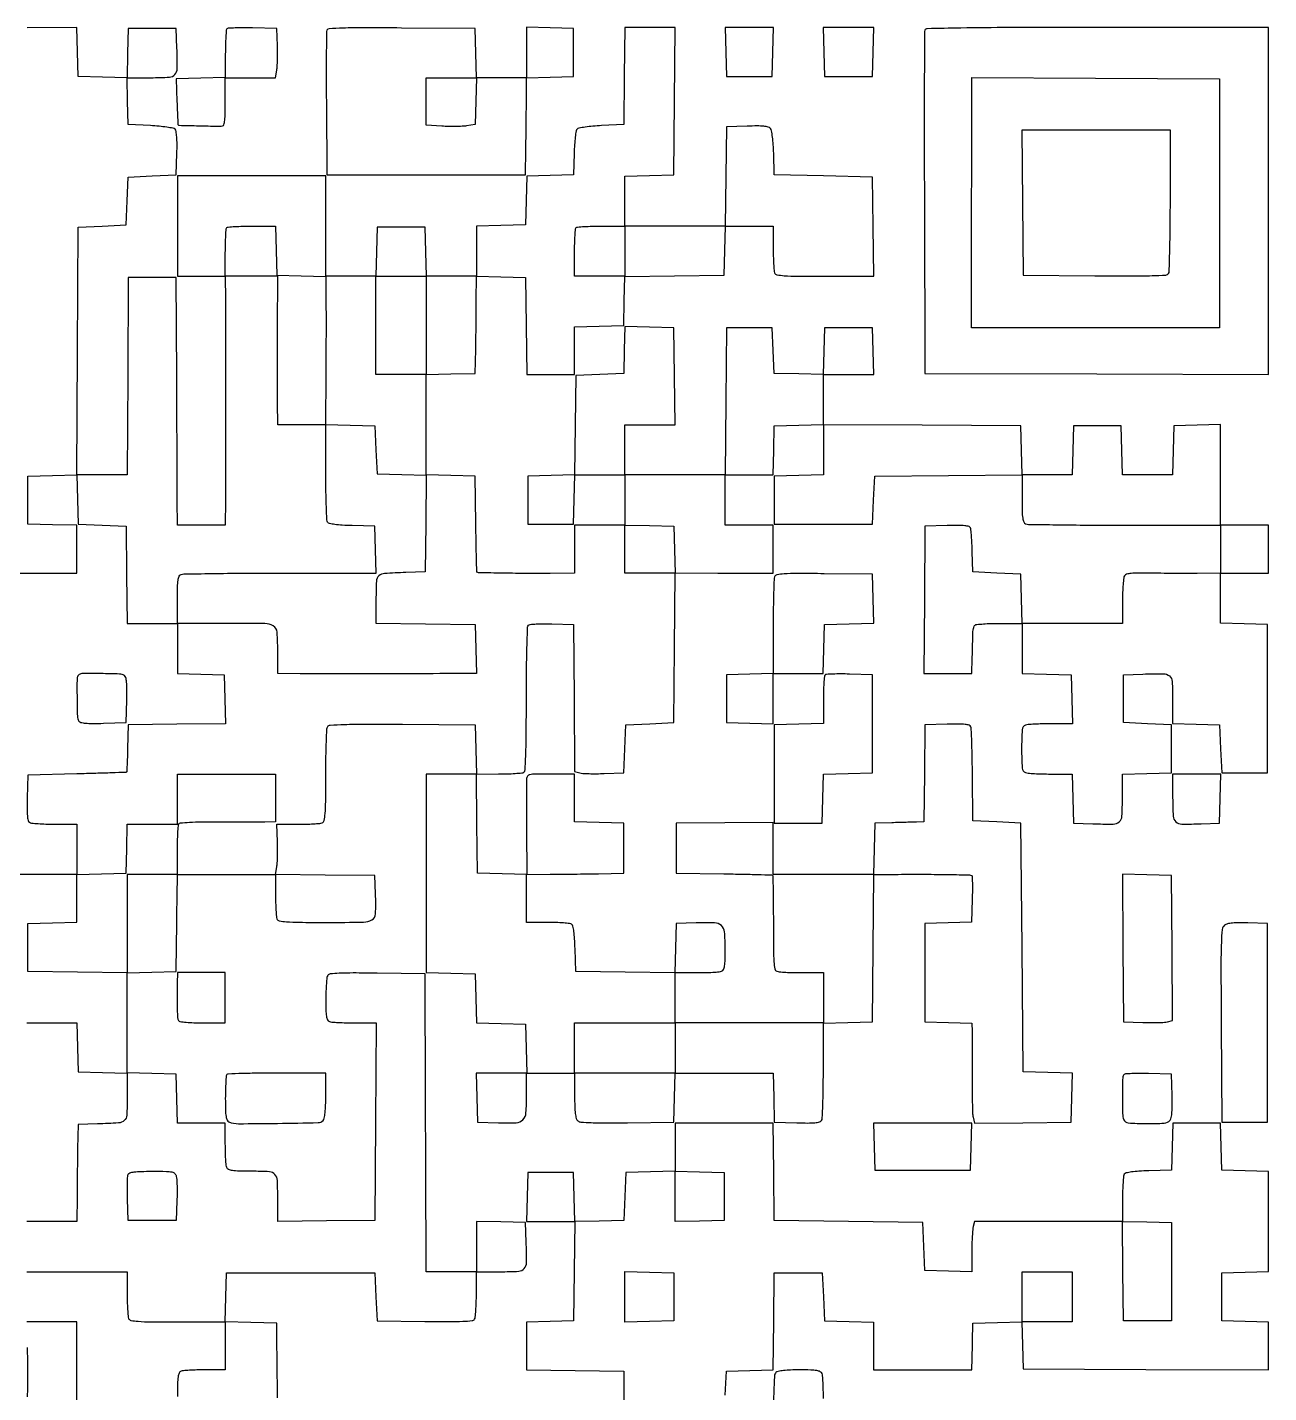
# Model space of a CAD drawing. Extents: x 179 to 1071, y 112 to 1107.
# Drawn here: x 527 to 1071, y 509 to 1107 of the extents above; entities that cross this region are included whole.
import ezdxf

# ---------------------------------------------------------------- set-up
doc = ezdxf.new("R2010")
doc.units = 0

msp = doc.modelspace()

# ---------------------------------------------------------------- linework, layer by layer
for points in [[(636.881648, 506.784983, -0.000066), (636.826896, 511.328393, -0.000034), (636.75939, 517.024339, -0.000034), (636.690669, 522.889387, -0.000051), (636.631648, 528), (636.5, 539.5), (625.216504, 539.783064), (613.933007, 540.066129), (614.216504, 550.783064), (614.5, 561.5), (647, 561.5), (679.5, 561.5), (680, 551), (680.5, 540.5), (701.428109, 540.22917, 0.002701), (711.928451, 540.150006, 0.012029), (718.091209, 540.285113, 0.012869), (722.095412, 540.572759, 0.230932), (723.162796, 541.22917, 0.115844), (723.482259, 542.147219, 0.007444), (723.73694, 544.990756, 0.010563), (723.920078, 548.422631, 0.007655), (723.984687, 552.25), (724, 562), (734.480948, 562, 0.01319), (742.50249, 562.211645, 0.203196), (744.933469, 563.397028, 0.179688), (745.928151, 566.034911, 0.009927), (745.795054, 575), (745.5, 583.5), (734.75, 583.783832), (724, 584.067663), (724, 573.033832), (724, 562), (713, 562), (702, 562), (701.957121, 572.75, -0.000036), (701.93035, 579.584762, -0.000003), (701.865995, 596.351562, -0.000004), (701.789572, 616.343319, -0.000003), (701.707121, 638), (701.5, 692.5), (680.571891, 692.77083, 0.002701), (670.071549, 692.849994, 0.012029), (663.908791, 692.714887, 0.012869), (659.904588, 692.427241, 0.230932), (658.837204, 691.77083, 0.114046), (658.518247, 690.86461, 0.008138), (658.26306, 688.187547, 0.011118), (658.079961, 684.951728, 0.008154), (658.015313, 681.356989, 0.00643), (658.069372, 676.524375, 0.033827), (658.312224, 673.882724, 0.069116), (658.780298, 672.355058, 0.19467), (659.581787, 671.606989, 0.072052), (660.638356, 671.367887, 0.005906), (663.468645, 671.178303, 0.007824), (666.865776, 671.044305, 0.005944), (670.59241, 671), (680.021245, 671), (679.760623, 627.75), (679.5, 584.5), (658.25, 584.230112), (637, 583.960225), (636.986345, 592.730112, 0.009092), (636.804439, 601.944189, 0.17062), (635.75655, 604.599254, 0.20325), (633.338627, 605.784787, 0.013708), (625.490357, 606, -0.005439), (619.9924, 606.059813, -0.030653), (617.067717, 606.303248, -0.063584), (615.394524, 606.768708, -0.204289), (614.606989, 607.581787, -0.070946), (614.368222, 608.626193, -0.006338), (614.178303, 611.31865, -0.008159), (614.044331, 614.550804, -0.006277), (614, 618.081787), (614, 627), (603.533832, 627), (593.067663, 627), (592.783832, 637.75), (592.5, 648.5), (581.75, 648.783832), (571, 649.067663), (571, 671), (571, 692.932337), (581.75, 693.216168), (592.5, 693.5), (592.631648, 705, -0.000048), (592.690668, 710.113084, -0.000032), (592.75939, 715.985938, -0.000032), (592.826894, 721.692985, -0.000062), (592.881648, 726.25), (593, 736), (614.454687, 736), (635.909374, 736), (636.538764, 739.354938, 0.031056), (636.760525, 741.143593, 0.008607), (636.885136, 743.970783, 0.008655), (636.915734, 747.183367, 0.008968), (636.834077, 750.357265), (636.5, 758.004655), (645.668213, 758.002328, 0.006114), (649.294984, 758.045754, 0.007997), (652.607913, 758.178987, 0.006126), (655.367742, 758.368165, 0.071551), (656.418213, 758.606989, 0.254883), (657.297997, 759.640444, 0.032335), (657.725249, 762.640484, 0.016807), (657.956458, 767.988516, 0.002208), (658.015313, 779.356989, -0.003714), (658.079272, 787.16808, -0.005643), (658.261873, 793.954377, -0.002324), (658.509983, 799.743232, -0.130258), (658.833164, 800.764295, -0.241759), (659.993173, 801.445189, -0.006458), (666.104718, 801.710935, -0.008037), (675.337414, 801.844504, -0.001667), (691.567852, 801.764295), (723.5, 801.5), (723.783832, 790.75), (724.067663, 780), (713.033832, 780), (702, 780), (702, 736.533832), (702, 693.067663), (712.75, 692.783832), (723.5, 692.5), (723.783492, 681.783492), (724.066984, 671.066984), (734.783492, 670.783492), (745.5, 670.5), (745.783832, 659.75), (746.067663, 649), (735, 649), (723.932337, 649), (724.216168, 638.25), (724.5, 627.5), (733.642469, 627.213897, 0.019432), (741.389283, 627.272581, 0.186872), (744.350115, 628.580331, 0.180389), (745.713581, 631.565427, 0.017882), (746, 639.571429), (746, 649), (756.5, 649), (767, 649), (767, 639.122445, 0.007431), (767.070375, 634.387381, 0.023668), (767.313817, 631.234091, 0.033485), (767.72143, 629.129642, 0.156203), (768.37788, 628.10135, 0.155745), (769.72239, 627.558532, 0.008655), (774.294193, 627.29582, 0.010005), (780.723919, 627.166681, 0.003345), (790.12788, 627.228906), (810.5, 627.5), (810.783832, 638.25), (811.067663, 649), (832.5, 649), (853.932337, 649), (854.216168, 638.25), (854.5, 627.5), (864.417355, 627.211769, 0.006827), (869.195195, 627.138177, 0.023663), (872.282937, 627.278982, 0.033714), (874.294865, 627.604266, 0.19692), (875.152042, 628.211769, 0.130333), (875.481235, 629.253162, 0.002285), (875.733781, 635.206957, 0.005593), (875.919661, 642.183657, 0.003678), (875.984687, 650.216168), (876, 670.932337), (886.75, 671.216168), (897.5, 671.5), (897.763853, 703.75), (898.027706, 736), (908.763853, 736.06017, -0.002167), (920.610055, 736.075222, -0.003279), (930.919079, 735.976036, -0.000797), (940.000359, 735.814615, -0.133378), (940.940794, 735.539541, -0.251313), (941.158808, 735.16627, -0.003199), (941.243003, 732.341185, -0.008395), (941.264976, 729.015302, -0.005293), (941.184323, 725.132699), (940.868646, 715.068516), (930.684323, 714.784258), (920.5, 714.5), (920.5, 693), (920.5, 671.5), (930.75, 671.215017), (941, 670.930034), (941.126361, 667.215017, -0.007534), (941.169273, 664.948835, -0.000945), (941.178985, 660.038161, -0.001111), (941.166542, 654.20696, -0.000922), (941.128064, 648, 0.003555), (941.122342, 641.863708, 0.004634), (941.209082, 636.248304, 0.003478), (941.357908, 631.550397, 0.04213), (941.578922, 629.760182), (942.154438, 627.020364), (963.327219, 627.260182), (984.5, 627.5), (984.783485, 638.215829), (985.06697, 648.931657), (974.283485, 649.215829), (963.5, 649.5), (963, 704), (962.5, 758.5), (952, 759), (941.5, 759.5), (941.298133, 779.403376, 0.002421), (941.182335, 787.130943, 0.003644), (940.999664, 793.866405, 0.001487), (940.784144, 799.629807, 0.081695), (940.565541, 800.689798, 0.229681), (939.843458, 801.366353, 0.048849), (938.108687, 801.724709, 0.027732), (935.222574, 801.870982, 0.006126), (930.267408, 801.786422), (920.5, 801.5), (920.230112, 780.25), (919.960225, 759), (916.730112, 758.938772, 0.001334), (915.003664, 758.901437, 0.000353), (912.24572, 758.832483, 0.000358), (909.108304, 758.749576, 0.000368), (906, 758.662918), (898.5, 758.448292), (898.217249, 747.224146), (897.934498, 736), (875.967249, 736), (854, 736), (854, 747.398974), (854, 758.797948), (832.75, 758.648974), (811.5, 758.5), (811.5, 747.5), (811.5, 736.5), (832.40472, 736.261946, -0.00169), (840.446736, 736.143183, -0.002741), (847.280826, 735.981674, -0.000433), (853.325062, 735.800441, -0.190909), (853.691217, 735.642116, -0.193762), (853.847073, 735.276156, -0.000453), (853.959447, 729.340225, -0.002823), (854.042557, 722.62538, -0.001741), (854.068229, 714.724982, 0.0022), (854.116112, 703.235424, 0.01611), (854.340341, 697.740577, 0.02932), (854.753242, 694.621747, 0.259111), (855.613519, 693.594812, 0.072422), (856.652948, 693.360393, 0.005762), (859.474846, 693.174726, 0.007711), (862.861506, 693.043407, 0.005834), (866.581787, 693), (876, 693), (876, 682), (876, 671), (843.5, 671), (811, 671), (811, 682), (811, 693), (820.418213, 693, 0.005951), (824.140776, 693.044305, 0.007831), (827.534475, 693.178303, 0.005915), (830.361889, 693.367894, 0.07203), (831.418213, 693.606989, 0.196582), (832.222134, 694.36289, 0.067737), (832.691526, 695.920535, 0.03313), (832.938195, 698.61811, 0.006238), (833, 703.571805, 0.020613), (832.698937, 710.871477, 0.194161), (831.317014, 713.619219, 0.174308), (828.334147, 714.797178, 0.015997), (820.243181, 714.788833), (811.5, 714.5), (811.215971, 703.730592), (810.931943, 692.961185), (789.215971, 693.230592), (767.5, 693.5), (767.211195, 703.464966, 0.00836), (767.012968, 707.800174, 0.019108), (766.684251, 711.055937, 0.01918), (766.262532, 713.411, 0.199883), (765.711195, 714.199653, 0.115815), (764.836926, 714.50451, 0.007503), (762.138601, 714.747767, 0.010614), (758.881488, 714.922759, 0.007698), (755.25, 714.984687), (746, 715), (746, 725.5), (746, 736), (756.25, 736.072108, 0.00076), (760.967405, 736.112467, 0.000422), (766.720313, 736.17529, 0.000421), (772.544418, 736.248714, 0.000681), (777.5, 736.322108), (788.5, 736.5), (788.5, 747.5), (788.5, 758.5), (777.75, 758.783832), (767, 759.067663), (767, 769.533832), (767, 780), (756.5, 780, 0.003245), (749.739893, 779.956124, 0.049382), (747.415738, 779.695515, 0.186914), (746.380484, 779.017381, 0.152227), (745.961632, 777.75, 0.004508), (745.948943, 776.170765, 0.000175), (745.956697, 770.349326, 0.000312), (745.972595, 763.458911, 0.00022), (745.99871, 755.715792), (746.074157, 735.931584), (735.287078, 736.215792), (724.5, 736.5), (724.230498, 758.25), (723.960995, 780), (733.730498, 780.015313, 0.00719), (737.559806, 780.076386, 0.010036), (740.980675, 780.248944, 0.006796), (743.820116, 780.488203, 0.117702), (744.693076, 780.789149, 0.241684), (745.317121, 781.853699, 0.004747), (745.619438, 788.357914, 0.00741), (745.82636, 797.705563, 0.001872), (745.880618, 812.911378, -0.002675), (745.943326, 825.030966, -0.004314), (746.140996, 835.350723, -0.001058), (746.409472, 844.328139, -0.190605), (746.77719, 845.17719, -0.174349), (747.511623, 845.5231, -0.008906), (750.178593, 845.729218, -0.013328), (753.418679, 845.835095, -0.009195), (757.089648, 845.789648), (766.5, 845.5), (766.763833, 813.26558), (767.027665, 781.031161), (769.263833, 780.470526, 0.048085), (770.606902, 780.268155, 0.007182), (773.340001, 780.161251, 0.00802), (776.581708, 780.133073, 0.006838), (780, 780.204946), (788.5, 780.5), (789, 791), (789.5, 801.5), (800, 802), (810.5, 802.5), (810.763735, 835.305174), (811.02747, 868.110347), (829.763735, 867.996155, 0.000374), (837.140885, 867.956715, 0.000507), (843.804035, 867.932843, 0.000337), (849.398989, 867.922249, 0.005669), (851.25, 867.940981), (854, 868), (854, 878.5), (854, 889), (843.5, 889), (833, 889), (833, 900), (833, 911), (843.466168, 911), (853.932337, 911), (854.216168, 921.75), (854.5, 932.5), (865.25, 932.783832), (876, 933.067663), (876, 922.067663), (876, 911.067663), (865.25, 910.783832), (854.5, 910.5), (854.5, 900), (854.5, 889.5), (876, 889.5), (897.5, 889.5), (898, 900), (898.5, 910.5), (930.75, 910.763853), (963, 911.027706), (963, 900.620842, 0.005341), (963.059559, 895.045493, 0.030329), (963.30258, 892.088596, 0.063007), (963.767481, 890.398864, 0.205328), (964.581787, 889.606989, 0.08783), (965.856237, 889.360303, 0.000509), (978.0124, 889.178303, 0.002134), (991.899557, 889.043815, 0.001354), (1008.081787, 889), (1050, 889), (1050, 878.5), (1050, 868), (1039.75, 867.884747, -0.002544), (1035.074997, 867.855964, -0.001478), (1029.462039, 867.866556, -0.001478), (1023.836814, 867.910425, -0.002494), (1019.12077, 867.984666, 0.00629), (1014.000905, 868.026387, 0.024063), (1010.816251, 867.85889, 0.036689), (1008.786978, 867.502172, 0.191958), (1007.886083, 866.849919, 0.114047), (1007.547801, 865.886647, 0.008082), (1007.277418, 863.032476, 0.011069), (1007.083521, 859.583011, 0.008111), (1007.015313, 855.75), (1007, 846), (985.033832, 846), (963.067663, 846), (962.783832, 856.75), (962.5, 867.5), (952, 868), (941.5, 868.5), (941.202648, 877.5, 0.004036), (941.057033, 881.041113, 0.005483), (940.864792, 884.234136, 0.003731), (940.654633, 886.903719, 0.060127), (940.470057, 887.786422, 0.253176), (939.808274, 888.401234, 0.038766), (937.975169, 888.725711, 0.025288), (935.033653, 888.864465, 0.006472), (930.267408, 888.786422), (920.5, 888.5), (920.236147, 856.25), (919.972294, 824), (930.486147, 824), (941, 824), (941.209499, 830.75, 0.001293), (941.290319, 833.590951, 0.00115), (941.359917, 836.545313, 0.001154), (941.410272, 839.203112, 0.003561), (941.427368, 841, -0.027145), (941.506433, 842.393755, -0.032509), (941.736467, 843.687689, -0.034335), (942.068426, 844.725505, -0.144483), (942.467868, 845.234687, -0.131716), (943.252133, 845.526925, -0.006329), (946.060874, 845.758058, -0.009978), (949.439606, 845.925416, -0.006992), (953.25, 845.984687), (963, 846), (963, 835.033832), (963, 824.067663), (973.75, 823.783832), (984.5, 823.5), (984.783832, 812.75), (985.067663, 802), (975.615619, 802, 0.00593), (971.880092, 801.955696, 0.007809), (968.475463, 801.821697, 0.005887), (965.638889, 801.632128, 0.0721), (964.581787, 801.393011, 0.293407), (963.091452, 799.364337, 0.015702), (962.82872, 791, 0.015702), (963.091452, 782.635663, 0.293407), (964.581787, 780.606989, 0.07196), (965.63733, 780.367915, 0.005942), (968.455587, 780.178303, 0.007852), (971.838356, 780.044307, 0.005972), (975.547956, 780), (984.932337, 780), (985.216168, 769.25), (985.5, 758.5), (994, 758.204946, 0.009911), (1002.962804, 758.071599, 0.179322), (1005.601512, 759.064263, 0.203493), (1006.787704, 761.491268, 0.013276), (1007, 769.48522), (1007, 779.932337), (1017.75, 780.216168), (1028.5, 780.5), (1028.5, 791), (1028.5, 801.5), (1018, 802), (1007.5, 802.5), (1007.5, 813), (1007.5, 823.5), (1016, 823.795054, -0.009911), (1024.962726, 823.92841, -0.179309), (1027.601462, 822.935814, -0.203503), (1028.787682, 820.508945, -0.013279), (1029, 812.515931), (1029, 802.069966), (1039.25, 801.784983), (1049.5, 801.5), (1050, 791), (1050.5, 780.5), (1060.5, 780.5), (1070.5, 780.5), (1070.5, 813), (1070.5, 845.5), (1060.25, 845.784983), (1050, 846.069966), (1050, 857.034983), (1050, 868), (1060.5, 868), (1071, 868), (1071, 878.5), (1071, 889), (1060.5, 889), (1050, 889), (1050, 911.034983), (1050, 933.069966), (1039.75, 932.784983), (1029.5, 932.5), (1029.216168, 921.75), (1028.932337, 911), (1018, 911), (1007.067663, 911), (1006.783832, 921.75), (1006.5, 932.5), (996, 932.5), (985.5, 932.5), (985.216168, 921.75), (984.932337, 911), (974, 911), (963.067663, 911), (962.783832, 921.75), (962.5, 932.5), (919.25, 932.760623), (876, 933.021245), (876, 944.010623), (876, 955), (887.034983, 955), (898.069966, 955), (897.784983, 965.25), (897.5, 975.5), (887, 975.5), (876.5, 975.5), (876.214647, 965.216527), (875.929295, 954.933054), (865.214647, 955.216527), (854.5, 955.5), (854, 965.5), (853.5, 975.5), (843.5, 975.5), (833.5, 975.5), (833.236147, 943.25), (832.972294, 911), (810.986147, 911), (789, 911), (789, 922), (789, 933), (800.019888, 933), (811.039775, 933), (810.769888, 954.25), (810.5, 975.5), (799.785353, 975.783473), (789.070705, 976.066946), (788.785353, 965.783473), (788.5, 955.5), (778, 955), (767.5, 954.5), (767.230595, 932.784769), (766.961189, 911.069538), (756.730595, 910.784769), (746.5, 910.5), (746.5, 900), (746.5, 889.5), (756.5, 889.5), (766.5, 889.5), (766.783832, 900.25), (767.067663, 911), (778.033832, 911), (789, 911), (789, 900), (789, 889), (778, 889), (767, 889), (767, 878.5), (767, 868), (756.25, 867.884747, -0.00397), (746.481141, 867.857572, -0.002991), (735.742799, 867.977185, -0.000392), (724.886076, 868.17158, -0.186879), (724.247616, 868.432668, -0.199778), (724.142545, 868.668742, -0.000188), (723.996632, 874.744868, -0.001831), (723.860716, 881.549829, -0.001117), (723.747616, 889.585718), (723.5, 910.5), (712.75, 910.783832), (702, 911.067663), (702, 933), (702, 954.932337), (712.75, 955.216168), (723.5, 955.5), (723.703106, 966, 0.001206), (723.784367, 970.799418, 0.000693), (723.860325, 976.583376, 0.000692), (723.920532, 982.394302, 0.001157), (723.953106, 987.283832), (724, 998.067663), (734.75, 997.783832), (745.5, 997.5), (745.769888, 976.25), (746.039775, 955), (756.519888, 955), (767, 955), (767, 965.466168), (767, 975.932337), (777.75, 976.216168), (788.5, 976.5), (788.783635, 987.230591), (789.06727, 997.961183), (810.783635, 998.230591), (832.5, 998.5), (832.783832, 1009.25), (833.067663, 1020), (843.533832, 1020), (854, 1020), (854, 1010.581787, 0.005951), (854.044305, 1006.859224, 0.007831), (854.178303, 1003.465525, 0.005915), (854.367894, 1000.638111, 0.07203), (854.606989, 999.581787, 0.258752), (855.662869, 998.696053, 0.029979), (858.838399, 998.275555, 0.015887), (864.493684, 998.049558, 0.002042), (876.626491, 998), (898.039005, 998), (897.769502, 1019.75), (897.5, 1041.5), (876, 1042), (854.5, 1042.5), (854.209882, 1051.945876, 0.010491), (854.017671, 1055.661496, 0.014149), (853.678395, 1059.010545, 0.011152), (853.259022, 1061.756367, 0.130448), (852.807962, 1062.731391, 0.157174), (851.823385, 1063.357312, 0.037917), (849.897814, 1063.705079, 0.025724), (846.996098, 1063.854489, 0.007845), (842.59808, 1063.785515), (833.5, 1063.5), (833.230498, 1041.75), (832.960995, 1020), (810.980498, 1020), (789, 1020), (789, 1030.966168), (789, 1041.932337), (799.75, 1042.216168), (810.5, 1042.5), (810.763853, 1074.75), (811.027706, 1107), (800.033741, 1107), (789.039775, 1107), (788.769888, 1085.75), (788.5, 1064.5), (778.795366, 1064, 0.009152), (775.004466, 1063.735045, 0.012983), (771.64635, 1063.350396, 0.009038), (768.889375, 1062.91089, 0.154087), (768.086077, 1062.490711, 0.156796), (767.67656, 1061.688573, 0.009558), (767.291143, 1058.990004, 0.0135), (766.97516, 1055.699966, 0.009532), (766.790711, 1051.990711), (766.5, 1042.5), (756.283481, 1042.215387), (746.066961, 1041.930773), (745.783481, 1031.215387), (745.5, 1020.5), (734.75, 1020.216168), (724, 1019.932337), (724, 1008.966168), (724, 998), (713.033832, 998), (702.067663, 998), (701.783832, 1008.75), (701.5, 1019.5), (691, 1019.5), (680.5, 1019.5), (680.216168, 1008.75), (679.932337, 998), (668.966168, 998), (658, 998), (658, 1020), (658, 1042), (625.5, 1042), (593, 1042), (593, 1020), (593, 998), (603.5, 998), (614, 998), (614.054082, 987.75, -0.001095), (614.072344, 981.831062, -0.000191), (614.078058, 970.670312, -0.000208), (614.074321, 957.577192, -0.000186), (614.059756, 944, 0.000027), (614.040807, 930.386184, 0.000029), (614.023901, 917.182813, 0.000027), (614.010714, 905.890734, 0.000146), (614.005674, 899.75), (614, 889), (603.5, 889), (593, 889), (592.957889, 899.75, 0.000153), (592.930387, 906.262829, 0.00002), (592.867081, 920.120313, 0.000023), (592.790572, 936.556879, 0.000019), (592.707889, 954), (592.5, 997.5), (582, 997.5), (571.5, 997.5), (571.239377, 954.25), (570.978755, 911), (559.980765, 911), (548.982775, 911), (549.241388, 965.25), (549.5, 1019.5), (560, 1020), (570.5, 1020.5), (571, 1031), (571.5, 1041.5), (582, 1042), (592.5, 1042.5), (592.789648, 1051.910352, 0.009052), (592.840268, 1055.906317, 0.017612), (592.710631, 1059.093133, 0.016788), (592.446066, 1061.500693, 0.161989), (591.991548, 1062.408452, 0.150833), (591.136984, 1062.859873, 0.010075), (588.373393, 1063.324107, 0.013797), (584.997628, 1063.726659, 0.009853), (581.2019, 1063.9981), (571.5, 1064.5), (571.215017, 1074.75), (570.930034, 1085), (581.445965, 1085, 0.013102), (589.496039, 1085.210976, 0.20289), (591.931124, 1086.395527, 0.180066), (592.927892, 1089.032567, 0.009943), (592.795054, 1098), (592.5, 1106.5), (582, 1106.5), (571.5, 1106.5), (571.215829, 1095.716515), (570.931657, 1084.93303), (560.215829, 1085.216515), (549.5, 1085.5), (549.215971, 1096.269408), (548.931943, 1107.038815), (527.215971, 1106.769408)], [(520.642891, 867.956005, -0.002771), (528.581787, 868), (549, 868), (549, 878.466168), (549, 888.932337), (538.25, 889.216168), (527.5, 889.5), (527.5, 900), (527.5, 910.5), (538.215829, 910.783485), (548.931657, 911.06697), (549.215829, 900.283485), (549.5, 889.5), (560, 889), (570.5, 888.5), (570.769888, 867.25), (571.039775, 846), (582.019888, 846), (593, 846), (593, 835.034983), (593, 824.069966), (603.25, 823.784983), (613.5, 823.5), (613.783629, 812.769986), (614.067258, 802.039971), (592.783629, 801.769986), (571.5, 801.5), (571.215017, 791.25, -0.001911), (571.090271, 787.305995, -0.003093), (570.950586, 783.952274, -0.000539), (570.805905, 780.995305, -0.195518), (570.715017, 780.800293, -0.180292), (570.509392, 780.71535, -0.000118), (564.247536, 780.497602, -0.001388), (557.258853, 780.275652, -0.000845), (549, 780.050293), (527.5, 779.5), (527.211769, 769.582645, 0.006827), (527.138177, 764.804805, 0.023663), (527.278982, 761.717063, 0.033714), (527.604266, 759.705135, 0.19692), (528.211769, 758.847958, 0.115445), (529.139851, 758.524351, 0.007585), (531.985645, 758.266219, 0.010675), (535.421391, 758.080714, 0.007755), (539.25, 758.015313), (549, 758), (549, 747), (549, 736), (528.581787, 736, -0.002771), (520.642891, 736.043995, -0.004125)], [(527, 671), (537.966168, 671), (548.932337, 671), (549.216168, 660.25), (549.5, 649.5), (560.25, 649.216168), (571, 648.932337), (571, 638.48522, -0.011647), (570.814482, 630.52214, -0.200091), (569.722546, 628.21204, -0.169892), (567.241701, 627.169857, -0.00791), (558, 626.75078), (549.5, 626.5), (549.296894, 616, 0.001202), (549.215634, 611.202902, 0.000693), (549.139675, 605.426563, 0.000692), (549.079466, 599.626468, 0.001159), (549.046894, 594.75), (549, 584), (538, 584), (527, 584)], [(833, 508), (833.5, 518.5), (843.730213, 518.784765), (853.960427, 519.069529), (854.230213, 540.284765), (854.5, 561.5), (865, 561.5), (875.5, 561.5), (876, 551), (876.5, 540.5), (887.25, 540.216168), (898, 539.932337), (898, 529.466168), (898, 519), (919.5, 519), (941, 519), (941.082025, 521.25, 0.002606), (941.123394, 522.57439, 0.000407), (941.189297, 525.189062, 0.000453), (941.261699, 528.272152, 0.000395), (941.332025, 531.5), (941.5, 539.5), (952.214647, 539.783473), (962.929295, 540.066946), (963.214647, 529.783473), (963.5, 519.5), (1017.25, 519.241313), (1071, 518.982626), (1071, 529.45633), (1071, 539.930034), (1060.75, 540.215017), (1050.5, 540.5), (1050.5, 551), (1050.5, 561.5), (1060.75, 561.784983), (1071, 562.069966), (1071, 584), (1071, 605.930034), (1060.75, 606.215017), (1050.5, 606.5), (1050.215017, 616.75), (1049.930034, 627), (1039.5, 627), (1029.069966, 627), (1028.784983, 616.75), (1028.5, 606.5), (1018.535034, 606.211195, 0.00836), (1014.199826, 606.012968, 0.019108), (1010.944063, 605.684251, 0.01918), (1008.589, 605.262532, 0.199883), (1007.800347, 604.711195, 0.117226), (1007.495095, 603.827893, 0.006962), (1007.252233, 600.991726, 0.010173), (1007.077211, 597.573123, 0.007309), (1007.015313, 593.75), (1007, 584), (974.616631, 584), (942.233263, 584), (941.630286, 581.75, 0.045016), (941.394183, 580.38979, 0.006518), (941.200423, 577.580349, 0.007342), (941.063072, 574.243452, 0.006225), (941.013655, 570.715017), (941, 561.930034), (930.75, 562.215017), (920.5, 562.5), (920, 573), (919.5, 583.5), (887, 584), (854.5, 584.5), (854.230112, 605.75), (853.960225, 627), (832.480112, 627), (811, 627), (811, 616.533832), (811, 606.067663), (800.25, 605.783832), (789.5, 605.5), (789, 595), (788.5, 584.5), (777.784171, 584.216515), (767.068343, 583.93303), (766.784171, 594.716515), (766.5, 605.5), (756.5, 605.5), (746.5, 605.5), (746.216168, 594.75), (745.932337, 584), (756.485671, 584), (767.039005, 584), (766.769502, 562.25), (766.5, 540.5), (756.25, 540.215017), (746, 539.930034), (746, 529.484905), (746, 519.039775), (767.25, 518.769888), (788.5, 518.5), (788.5, 497)], [(527, 562), (549, 562), (571, 562), (571, 552.581787, 0.005951), (571.044305, 548.859224, 0.007831), (571.178303, 545.465525, 0.005915), (571.367894, 542.638111, 0.07203), (571.606989, 541.581787, 0.257256), (572.653901, 540.698559, 0.030951), (575.756048, 540.27619, 0.016256), (581.284365, 540.049786, 0.002106), (593.106989, 540), (614, 540), (614, 529.5), (614, 519), (605.081787, 519, 0.006277), (601.550804, 518.955669, 0.008159), (598.31865, 518.821697, 0.006338), (595.626193, 518.631778, 0.070946), (594.581787, 518.393011, 0.205218), (593.76761, 517.601595, 0.063068), (593.30265, 515.913621, 0.030363), (593.059586, 512.960143, 0.005351), (593, 507.393011)], [(527.187616, 528.75, -0.004063), (527.286869, 523.695675, -0.00255), (527.324762, 517.783914, -0.002559), (527.302602, 511.963905, -0.004675), (527.215829, 507.216515)], [(876, 506.452044, 0.005972), (875.955693, 510.161644, 0.007852), (875.821697, 513.544413, 0.005942), (875.632085, 516.36267, 0.07196), (875.393011, 517.418213, 0.195123), (874.642994, 518.220382, 0.068495), (873.105917, 518.690477, 0.033615), (870.449162, 518.937794, 0.006405), (865.593011, 519, 0.009539), (861.62258, 518.924249, 0.019202), (858.499944, 518.684733, 0.020076), (856.177004, 518.321527, 0.148618), (855.2, 517.8, 0.184164), (854.580001, 516.415935, 0.00513), (854.268889, 509.751177, 0.0072), (854.058184, 500.169747, 0.001897)]]:
    msp.add_lwpolyline(points, format="xyb")
for points in [[(614.698485, 1106.365152, 0.177406), (614.419213, 1105.762964, 0.004914), (614.20518, 1102.846368, 0.009528), (614.050599, 1099.364692, 0.006329), (614, 1095.367165), (614, 1085.067663), (603.25679, 1084.783832), (592.51358, 1084.5), (592.824199, 1074.515924, 0.001741), (592.957102, 1070.674426, 0.002818), (593.099921, 1067.408323, 0.000467), (593.245057, 1064.52355, 0.185639), (593.326638, 1064.340028, 0.192229), (593.746123, 1064.15991, 0.000273), (602.485527, 1063.939596, 0.001272), (610.559259, 1063.761023, 0.032594), (612.75, 1063.86098, 0.312731), (613.356159, 1064.389362, 0.032686), (613.716928, 1066.346322, 0.023138), (613.938678, 1069.478099, 0.006105), (614, 1074.5), (614, 1085), (624.954687, 1085), (635.909374, 1085), (636.511177, 1088.25, 0.030569), (636.724159, 1089.987404, 0.008349), (636.846169, 1092.748437, 0.00841), (636.879612, 1095.890231, 0.008667), (636.80649, 1099), (636.5, 1106.5), (625.948485, 1106.781818, 0.00634), (621.854298, 1106.839236, 0.009591), (618.291298, 1106.775673, 0.004864), (615.303205, 1106.635883, 0.184275)], [(658.488898, 1105.763887, 0.084992), (658.306311, 1104.753457, 0.000564), (658.23378, 1095.765017, 0.002218), (658.208, 1085.473862, 0.001413), (658.264953, 1073.5), (658.5, 1042.5), (702, 1042.5), (745.5, 1042.5), (745.652492, 1053.5, 0.000321), (745.717979, 1058.453142, 0.000199), (745.788832, 1064.269411, 0.000199), (745.854202, 1070.011161, 0.00036), (745.902492, 1074.715017), (746, 1084.930034), (756.25, 1085.215017), (766.5, 1085.5), (766.5, 1096), (766.5, 1106.5), (756.25, 1106.784983), (746, 1107.069966), (746, 1096.034983), (746, 1085), (735.033832, 1085), (724.067663, 1085), (723.783832, 1095.75), (723.5, 1106.5), (691.223944, 1106.763887, 0.001607), (674.733711, 1106.845699, 0.008072), (665.506396, 1106.712852, 0.006111), (659.415945, 1106.452264, 0.300447)], [(920.460009, 1105.75, 0.090591), (920.266358, 1104.709509, 0.000109), (920.198937, 1082.982812, 0.000984), (920.176611, 1058.652573, 0.000605), (920.241394, 1030), (920.5, 955.5), (995.75, 955.243674), (1071, 954.987348), (1071, 1030.993674), (1071, 1107), (995.968615, 1107, 0.000668), (957.448289, 1106.948566, 0.003471), (936.19131, 1106.744245, 0.001205), (921.475143, 1106.465155, 0.305157)], [(723.784983, 1074.765015), (723.5, 1064.53003), (719.647912, 1063.905839, -0.027369), (717.698965, 1063.698632, -0.009761), (714.901113, 1063.609983, -0.009652), (711.821289, 1063.632005, -0.011244), (708.897912, 1063.775192), (702, 1064.268735), (702, 1074.634367), (702, 1085), (713.034983, 1085), (724.069966, 1085)], [(1049.5, 1030), (1049.5, 975.5), (995.211905, 975.5), (940.92381, 975.5), (940.942857, 1025.75, -0.000032), (940.951538, 1045.331386, -0.000047), (940.961905, 1062.563467, -0.000022), (940.972765, 1077.239555, -0.00086), (940.980952, 1080.508612), (941, 1085.017225), (995.25, 1084.758612), (1049.5, 1084.5)], [(963.235953, 1030.25), (963.5, 998.5), (994.93202, 998.235498, 0.001697), (1010.901959, 998.155315, 0.00816), (1019.995146, 998.288929, 0.006635), (1026.009704, 998.555446, 0.241447), (1027.166708, 999.235498, 0.134731), (1027.492293, 1000.296498, 0.001088), (1027.738089, 1009.161365, 0.003824), (1027.920853, 1019.372002, 0.002438), (1027.984687, 1031.25), (1028, 1062), (995.485953, 1062), (962.971906, 1062)], [(636.216168, 1009.25), (636.5, 998.5), (647.25, 998.216168), (658, 997.932337), (658.078812, 987.716168, -0.001656), (658.102504, 982.333952, -0.000472), (658.103727, 973.975077, -0.000475), (658.08724, 964.538845, -0.000504), (658.052958, 955.284094), (657.948292, 933.068188), (668.724146, 932.784094), (679.5, 932.5), (680, 922), (680.5, 911.5), (691.269789, 911.215968), (702.039577, 910.931935), (701.769789, 889.715968), (701.5, 868.5), (693, 868.24922, 0.007917), (683.757562, 867.829986, 0.170041), (681.276951, 866.786976, 0.199966), (680.185286, 864.475254, 0.011615), (680, 856.50045), (680, 846.039005), (701.75, 845.769502), (723.5, 845.5), (723.783832, 834.75), (724.067663, 824), (713.783832, 823.974318, -0.000177), (690.538071, 823.924515, -0.000296), (670.966582, 823.901111, -0.000311), (655.479045, 823.901401, -0.001536), (646.75, 823.933824), (637, 824), (636.986345, 832.75, 0.016241), (636.665574, 842.169767, 0.248446), (635.008736, 844.850732, 0.129758), (631.317202, 845.880905, 0.003516), (614.383369, 846), (593, 846), (593, 856.393011, -0.005351), (593.059586, 861.960143, -0.030363), (593.30265, 864.913621, -0.063068), (593.76761, 866.601595, -0.205218), (594.581787, 867.393011, -0.087833), (595.8563, 867.6397, -0.000508), (608.022676, 867.821697, -0.002133), (621.921126, 867.956185, -0.001353), (638.116771, 868), (680.069966, 868), (679.784983, 878.25), (679.5, 888.5), (669.535034, 888.788805, -0.00836), (665.199826, 888.987032, -0.019108), (661.944063, 889.315749, -0.01918), (659.589, 889.737468, -0.199883), (658.800347, 890.288805, -0.131294), (658.489938, 891.274703, -0.002049), (658.252233, 897.239524, -0.005289), (658.076871, 904.209892, -0.003459), (658.015313, 912.25), (658, 933), (647.5, 933), (637, 933), (636.89192, 942.75, -0.002322), (636.858319, 947.967008, -0.000611), (636.853526, 956.31875, -0.00062), (636.871486, 965.825002, -0.000637), (636.91299, 975.25), (637.042141, 998), (625.52107, 998), (614, 998), (614, 1008.333333, -0.006022), (614.048276, 1012.341612, -0.009111), (614.195833, 1015.827083, -0.004516), (614.399803, 1018.754503, -0.178563), (614.666667, 1019.333333, -0.178489), (615.245234, 1019.600177, -0.004541), (618.162979, 1019.804167, -0.009138), (621.637527, 1019.951722, -0.006042), (625.632835, 1020), (635.932337, 1020)], [(789, 1009), (789, 998), (778, 998), (767, 998), (767, 1008.333333, -0.006022), (767.048276, 1012.341612, -0.009111), (767.195833, 1015.827083, -0.004516), (767.399803, 1018.754503, -0.178563), (767.666667, 1019.333333, -0.178563), (768.245497, 1019.600197, -0.004516), (771.172917, 1019.804167, -0.009111), (774.658388, 1019.951724, -0.006022), (778.666667, 1020), (789, 1020)], [(854.603051, 866.40795, 0.083101), (854.360987, 865.217397, 0.001826), (854.177146, 859.310487, 0.004108), (854.043708, 852.377959, 0.002758), (854, 844.453196), (854, 824.069966), (843.75, 823.784983), (833.5, 823.5), (833.5, 813), (833.5, 802.5), (843.75, 802.215017), (854, 801.930034), (854, 812.965017), (854, 824), (864.966168, 824), (875.932337, 824), (876.216168, 834.75), (876.5, 845.5), (887.283485, 845.784171), (898.06697, 846.068343), (897.783485, 856.784171), (897.5, 867.5), (876.353051, 867.739737, 0.002026), (864.318249, 867.827414, 0.016099), (858.757817, 867.666336, 0.031082), (855.650654, 867.28127, 0.260393)], [(549.666667, 823.333333, 0.196902), (549.027473, 821.806915, 0.004187), (549.03276, 813.492133, 0.005407), (549.194388, 805.339609, 0.134486), (549.847958, 803.211769, 0.19692), (550.705135, 802.604266, 0.033714), (552.717063, 802.278982, 0.023663), (555.804805, 802.138177, 0.006827), (560.582645, 802.211769), (570.5, 802.5), (570.788231, 812.417355, 0.006827), (570.861823, 817.195195, 0.023663), (570.721018, 820.282937, 0.033714), (570.395734, 822.294865, 0.19692), (569.788231, 823.152042, 0.134486), (567.660391, 823.805612, 0.005407), (559.507867, 823.96724, 0.004187), (551.193085, 823.972527, 0.196902)], [(876.699448, 823.366114, 0.177373), (876.4198, 822.763217, 0.004926), (876.205463, 819.846651, 0.00954), (876.050669, 816.364759, 0.006337), (876, 812.367165), (876, 802.067663), (865.25, 801.783832), (854.5, 801.5), (854.5, 780), (854.5, 758.5), (865, 758.5), (875.5, 758.5), (875.783492, 769.216508), (876.066984, 779.933016), (886.783492, 780.216508), (897.5, 780.5), (897.5, 802), (897.5, 823.5), (887.449448, 823.782781, 0.006672), (883.547259, 823.840477, 0.010046), (880.145783, 823.777033, 0.005301), (877.300668, 823.636532, 0.183378)], [(636, 769.5), (636, 759), (631.25, 758.895227, -0.004906), (628.481079, 758.861328, -0.000811), (623.142306, 758.857016, -0.000891), (616.862625, 758.87332, -0.000788), (610.319553, 758.912274, 0.004825), (603.560529, 758.897943, 0.010251), (598.332357, 758.729172, 0.005675), (594.241876, 758.466529, 0.239887), (593.515251, 758.024677, 0.120529), (593.266123, 757.256672, 0.004562), (593.069859, 754.225159, 0.007982), (592.926632, 750.606864, 0.005512), (592.875077, 746.507629), (592.858757, 736), (581.929379, 736), (571, 736), (571, 714.480498), (571, 692.960995), (549.25, 693.230498), (527.5, 693.5), (527.5, 704), (527.5, 714.5), (538.25, 714.783832), (549, 715.067663), (549, 725.5), (549, 735.932337), (559.75, 736.216168), (570.5, 736.5), (570.783832, 747.25), (571.067663, 758), (582.033832, 758), (593, 758), (593, 769), (593, 780), (614.5, 780), (636, 780)], [(1029, 769.519052, 0.012862), (1029.205954, 761.513975, 0.198492), (1030.363937, 759.0754, 0.184361), (1032.943979, 758.071897, 0.010844), (1041.503355, 758.203496), (1049.5, 758.5), (1049.783832, 769.25), (1050.067663, 780), (1039.533832, 780), (1029, 780)], [(636, 727.10129, 0.006264), (636.04433, 723.562834, 0.008146), (636.178303, 720.324379, 0.006321), (636.368209, 717.626673, 0.07099), (636.606989, 716.581787, 0.2572), (637.653567, 715.698652, 0.030988), (640.753028, 715.276214, 0.01627), (646.276688, 715.049795, 0.002108), (658.087937, 715, 0.003577), (674.571269, 715.117937, 0.12775), (678.226398, 716.123365, 0.258417), (679.7981, 718.730748, 0.018442), (679.796504, 727.503355), (679.5, 735.5), (657.75, 735.769502), (636, 736.039005)], [(1007.236102, 703.783973), (1007.5, 671.5), (1016, 671.204946, 0.006792), (1019.417157, 671.132783, 0.007984), (1022.655429, 671.160103, 0.007133), (1025.384748, 671.265695, 0.048216), (1026.720608, 671.466621), (1028.941217, 672.02335), (1028.720608, 703.761675), (1028.5, 735.5), (1017.736102, 735.783973), (1006.972204, 736.067945)], [(1051.748341, 713.785438, 0.211085), (1050.706026, 711.947752, 0.01647), (1050.319664, 706.184982, 0.009088), (1050.155267, 695.801497, 0.000833), (1050.258747, 670), (1050.5, 627.5), (1060.5, 627.5), (1070.5, 627.5), (1070.5, 671), (1070.5, 714.5), (1061.989595, 714.785438, 0.010027), (1058.091417, 714.837964, 0.022693), (1055.145558, 714.684766, 0.028725), (1052.99109, 714.34863, 0.107052)], [(592.911092, 688.25, 0.003723), (592.834898, 681.488954, 0.01003), (592.912916, 676.684076, 0.009395), (593.103754, 673.223104, 0.120503), (593.501212, 671.998039, 0.225248), (594.120581, 671.597432, 0.009193), (596.833065, 671.290611, 0.014366), (600.17241, 671.071502, 0.009198), (604.059017, 671), (614, 671), (614, 682), (614, 693), (603.5, 693), (593, 693)], [(614.666667, 648.333333, 0.177151), (614.400184, 647.759466, 0.005003), (614.195833, 645.005386, 0.009619), (614.048298, 641.715883, 0.006396), (614, 637.940322, 0.005893), (614.060959, 632.768394, 0.032092), (614.306259, 629.979628, 0.066055), (614.774075, 628.375813, 0.199759), (615.581787, 627.606989, 0.092424), (619.777048, 626.834549, 0.003036), (636.892128, 626.976849, 0.001716), (654.676223, 627.29375, 0.193396), (656.8, 628.2, 0.150969), (657.328068, 629.200304, 0.019349), (657.688776, 631.630442, 0.018472), (657.925705, 634.928253, 0.008695), (658, 639.2), (658, 649), (636.666667, 649, 0.002923), (628.440703, 648.951908, 0.00465), (621.404167, 648.804167, 0.001222), (615.28868, 648.603893, 0.189785)], [(1007.699448, 648.366114, 0.193916), (1007.111482, 646.984389, 0.003642), (1007.015721, 638.9762, 0.006249), (1007.075827, 631.294411, 0.086738), (1007.606989, 628.581787, 0.291576), (1009.49595, 627.184254, 0.015142), (1017.406284, 626.87348, 0.016944), (1025.28891, 627.069793, 0.207735), (1027.916414, 628.399285, 0.132968), (1028.412685, 629.486141, 0.020746), (1028.703614, 631.849829, 0.018924), (1028.84141, 635.042317, 0.009044), (1028.788859, 639.149285), (1028.5, 648.5), (1018.449448, 648.782781, 0.006672), (1014.547259, 648.840477, 0.010046), (1011.145783, 648.777033, 0.005301), (1008.300668, 648.636532, 0.183378)], [(592.526002, 603.75, -0.047969), (592.729659, 602.400533, -0.007225), (592.83773, 599.664062, -0.008052), (592.86667, 596.419301, -0.006878), (592.795054, 593), (592.5, 584.5), (582, 584.5), (571.5, 584.5), (571.210159, 593.924983, -0.005394), (571.136178, 597.631743, -0.007376), (571.154817, 600.970602, -0.005045), (571.239658, 603.758353, -0.081654), (571.428774, 604.674983, -0.237659), (572.136432, 605.318196, -0.036462), (574.058759, 605.70422, -0.024691), (577.101892, 605.935671, -0.006635), (581.949563, 606, -0.003975), (588.229691, 605.950069, -0.048466), (590.617031, 605.679734, -0.149073), (591.824775, 605.011164, -0.131653)]]:
    msp.add_lwpolyline(points, format="xyb", close=True)
for points in [[(833.216168, 1096.25), (833.5, 1085.5), (843.5, 1085.5), (853.5, 1085.5), (853.783832, 1096.25), (854.067663, 1107), (843.5, 1107), (832.932337, 1107)], [(876.216168, 1096.25), (876.5, 1085.5), (887, 1085.5), (897.5, 1085.5), (897.783832, 1096.25), (898.067663, 1107), (887, 1107), (875.932337, 1107)], [(702, 976.5), (702, 955), (691, 955), (680, 955), (680, 976.5), (680, 998), (691, 998), (702, 998)], [(810.784983, 878.25), (811.069966, 868), (800.034983, 868), (789, 868), (789, 878.533832), (789, 889.067663), (799.75, 888.783832), (810.5, 888.5)], [(811, 660), (811, 649), (789, 649), (767, 649), (767, 660), (767, 671), (789, 671), (811, 671)], [(898.215017, 616.75), (898.5, 606.5), (919.5, 606.5), (940.5, 606.5), (940.784983, 616.75), (941.069966, 627), (919.5, 627), (897.930034, 627)], [(832.5, 595), (832.5, 584.5), (821.75, 584.216168), (811, 583.932337), (811, 595), (811, 606.067663), (821.75, 605.783832), (832.5, 605.5)], [(1028.5, 562), (1028.5, 540.5), (1018, 540.5), (1007.5, 540.5), (1007.230403, 562.284031), (1006.960806, 584.068061), (1017.730403, 583.784031), (1028.5, 583.5)], [(810.5, 551), (810.5, 540.5), (799.75, 540.216168), (789, 539.932337), (789, 551), (789, 562.067663), (799.75, 561.783832), (810.5, 561.5)], [(985, 551), (985, 540), (974, 540), (963, 540), (963, 551), (963, 562), (974, 562), (985, 562)]]:
    msp.add_lwpolyline(points, close=True)
msp.add_lwpolyline([(549, 496.533832), (549, 540), (538, 540), (527, 540)])

doc.saveas('drawing.dxf')
